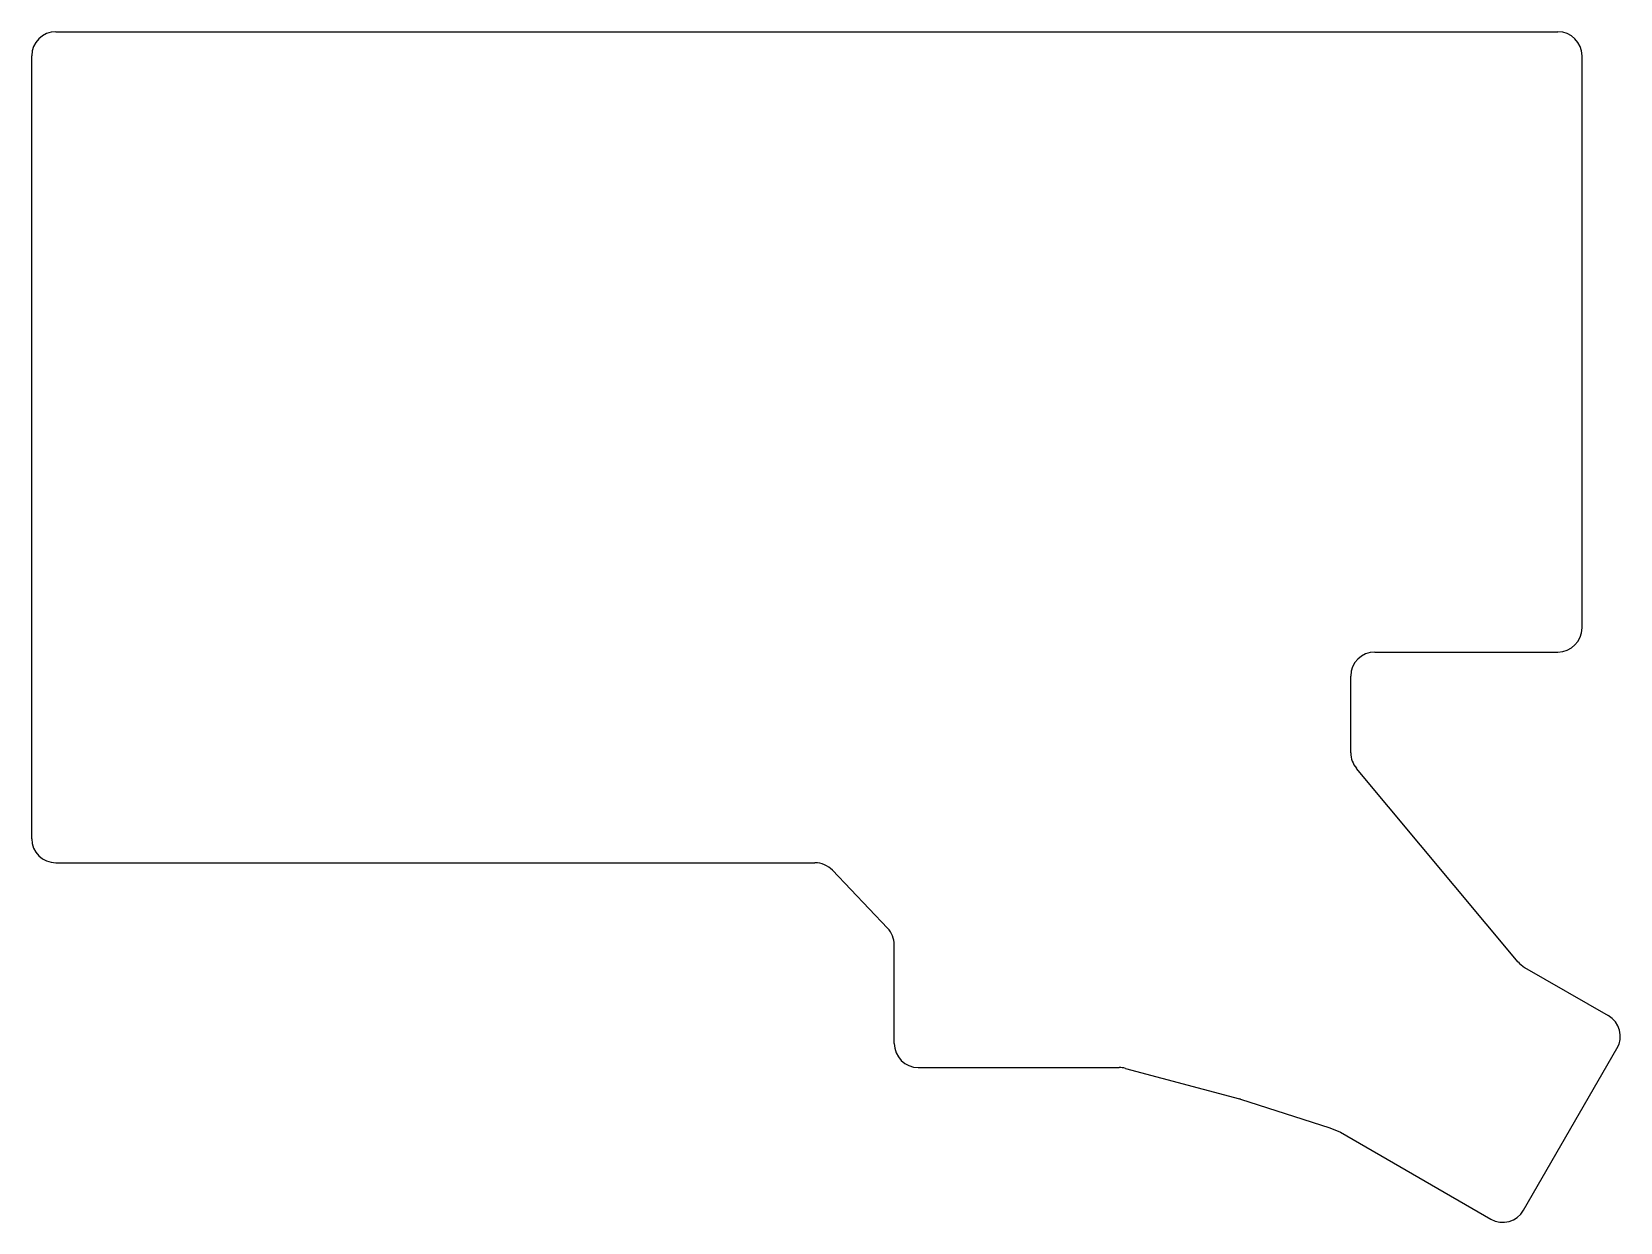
# Model space of a CAD drawing. Header units: millimetres. Extents: x 8 to 140, y -39 to 60.
import ezdxf

# ---------------------------------------------------------------- set-up
doc = ezdxf.new("R2010")
doc.units = ezdxf.units.MM

msp = doc.modelspace()

# ---------------------------------------------------------------- linework, layer by layer
for p, q in [((10, 60), (134.7, 60)), ((8, -7), (8, 58)), ((136.7, 10.5), (136.7, 58)), ((119.5, 8.5), (134.7, 8.5)), ((117.5, 0.13), (117.5, 6.5)), ((131.4, -17.24), (117.97, -1.16)), ((10, -9), (73.02, -9)), ((74.47, -9.62), (79.05, -14.43)), ((79.6, -24), (79.6, -15.81)), ((131.93, -17.69), (138.87, -21.69)), ((131.85, -37.85), (139.6, -24.42)), ((81.6, -26), (98.27, -26)), ((98.79, -26.07), (108.26, -28.61)), ((108.35, -28.63), (115.76, -31.01)), ((115.76, -31.01), (116.65, -31.38)), ((116.65, -31.38), (129.12, -38.58))]:
    msp.add_line(p, q)
for centre, start, end in [((10, 58), 90, 180), ((134.7, 58), 0, 90), ((134.7, 10.5), 270, 0), ((119.5, 6.5), 90, 180), ((119.5, 0.13), 180, 219.8761), ((10, -7), 180, 270), ((73.02, -11), 43.6196, 90), ((77.6, -15.81), 0, 43.6196), ((132.93, -15.95), 219.8761, 240), ((137.87, -23.42), 330, 60), ((81.6, -24), 180, 270), ((98.27, -28), 75, 90), ((107.74, -30.54), 72.1884, 75), ((130.12, -36.85), 240, 330)]:
    msp.add_arc(centre, 2, start, end)

doc.saveas('drawing.dxf')
